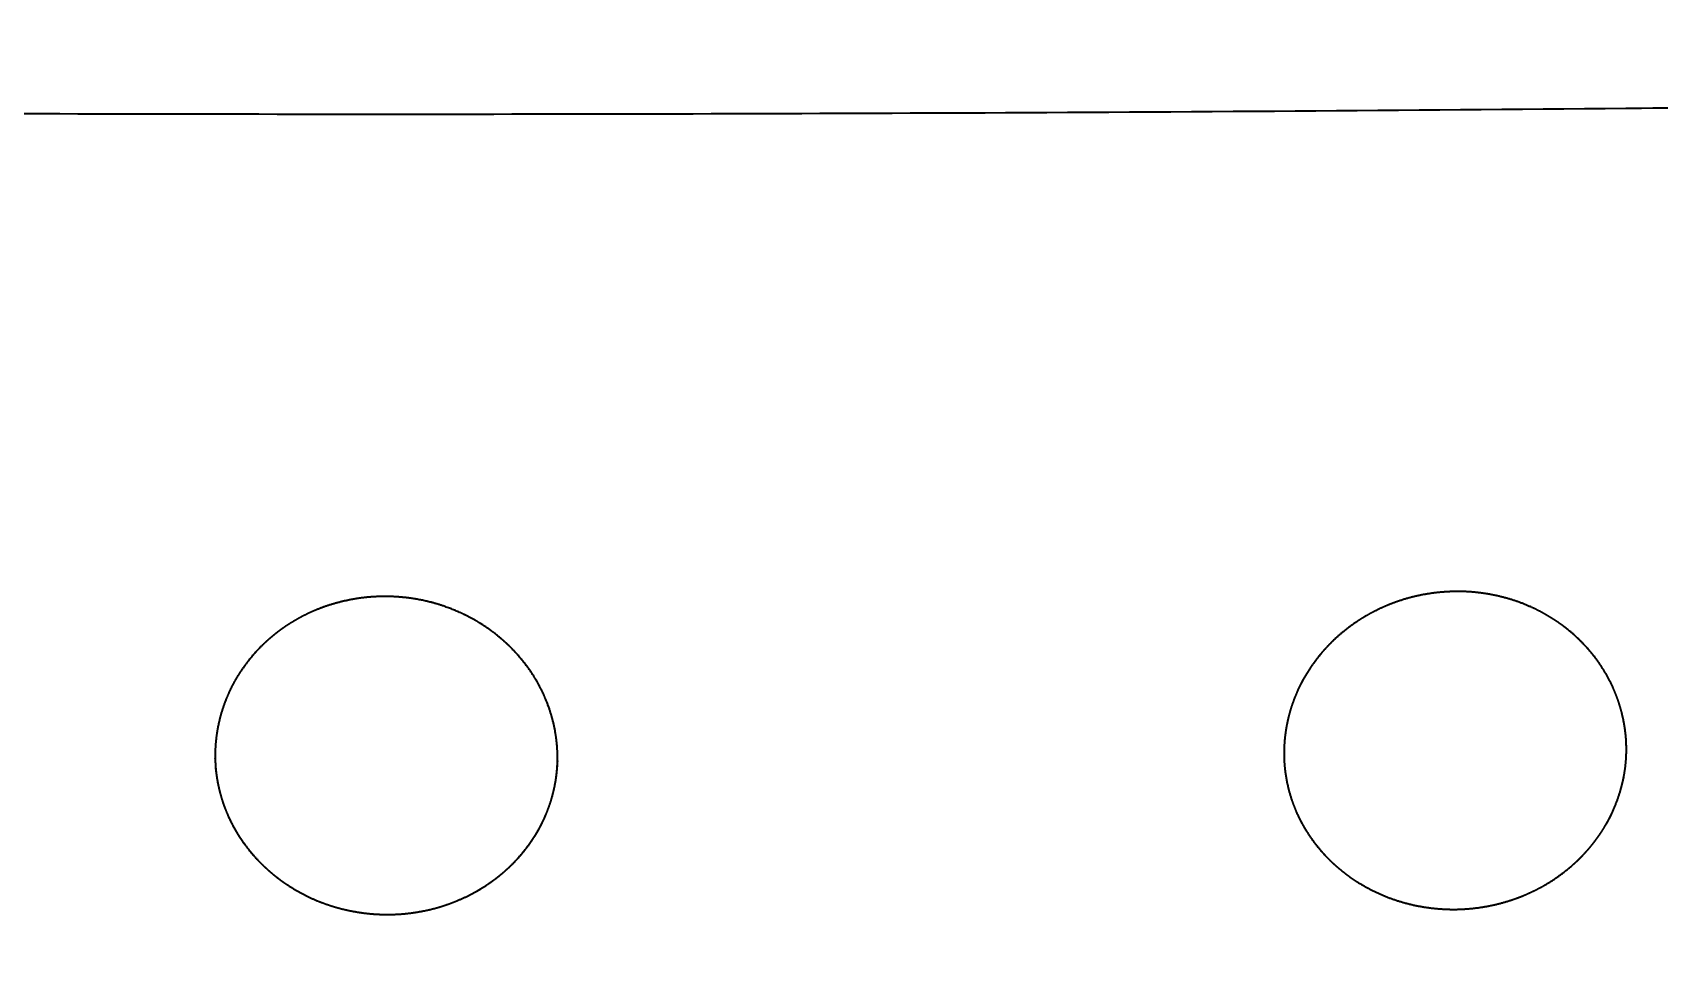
# Model space of a CAD drawing. Header units: millimetres. Extents: x 0 to 2809, y -1128 to 717.
# Drawn here: x 674.7 to 850.5, y 615.6 to 717.5 of the extents above; entities that cross this region are included whole.
import ezdxf

# ---------------------------------------------------------------- set-up
doc = ezdxf.new("R2010")
doc.units = ezdxf.units.MM
doc.layers.add('Blocks', color=7, linetype='Continuous')
doc.layers.add('Blocks$Inner', color=7, linetype='Continuous', lineweight=25, true_color=0x007f00)
doc.layers.add('Blocks$Outline', color=7, linetype='Continuous', lineweight=35, true_color=0xff3f3f)

# ---------------------------------------------------------------- blocks, each defined once
blk = doc.blocks.new('Balcony Lounge Bench w Arm Front')
at = {"layer": 'Blocks$Inner'}
for points, knots in [([(712.85, 708.62), (692.05, 708.62), (671.08, 708.67), (650.28, 708.76), (626.52, 708.86), (602.56, 709.03), (578.81, 709.25), (578.66, 709.25), (578.5, 709.25), (578.35, 709.25), (565.12, 709.38), (551.52, 709.52), (537.54, 709.69), (523.08, 709.87), (508.4, 710.08), (493.52, 710.31), (473.24, 710.62), (453.07, 710.98), (433.01, 711.36), (432.69, 711.37), (432.37, 711.38), (432.05, 711.38), (405.96, 711.89), (379.32, 712.47), (352.11, 713.1), (332.05, 713.57), (312.48, 714.05), (293.4, 714.54), (270.15, 715.12), (246.92, 715.74), (223.69, 716.35), (212.05, 716.66), (200.43, 716.98), (188.81, 717.29)], [1234.280905, 1234.280905, 1234.280905, 1234.280905, 1296.860196, 1296.860196, 1296.860196, 1368.359439, 1368.359439, 1368.359439, 1368.825036, 1368.825036, 1368.825036, 1409.68362, 1409.68362, 1409.68362, 1453.787601, 1453.787601, 1453.787601, 1514.443526, 1514.443526, 1514.443526, 1515.409104, 1515.409104, 1515.409104, 1595.622535, 1595.622535, 1595.622535, 1654.592533, 1654.592533, 1654.592533, 1724.66841, 1724.66841, 1724.66841, 1759.733883, 1759.733883, 1759.733883, 1759.733883]), ([(1236.89, 717.29), (1225.27, 716.98), (1213.64, 716.66), (1202.01, 716.35), (1178.78, 715.74), (1155.54, 715.12), (1132.3, 714.54), (1113.22, 714.05), (1093.65, 713.57), (1073.59, 713.1), (1046.38, 712.47), (1019.73, 711.89), (993.65, 711.38), (993.33, 711.38), (993.01, 711.37), (992.69, 711.36), (972.63, 710.98), (952.46, 710.62), (932.18, 710.31), (917.29, 710.08), (902.62, 709.87), (888.16, 709.69), (874.18, 709.52), (860.58, 709.38), (847.35, 709.25), (847.2, 709.25), (847.04, 709.25), (846.89, 709.25), (823.14, 709.03), (799.18, 708.86), (775.42, 708.76), (754.62, 708.67), (733.65, 708.62), (712.85, 708.62)], [708.827927, 708.827927, 708.827927, 708.827927, 743.8934, 743.8934, 743.8934, 813.969277, 813.969277, 813.969277, 872.939275, 872.939275, 872.939275, 953.152706, 953.152706, 953.152706, 954.118285, 954.118285, 954.118285, 1014.774209, 1014.774209, 1014.774209, 1058.87819, 1058.87819, 1058.87819, 1099.736774, 1099.736774, 1099.736774, 1100.202371, 1100.202371, 1100.202371, 1171.701614, 1171.701614, 1171.701614, 1234.280905, 1234.280905, 1234.280905, 1234.280905]), ([(712.85, 656.54), (712.9, 656.54), (712.96, 656.54), (713.01, 656.54), (713.57, 656.53), (714.12, 656.5), (715.29, 656.39), (715.89, 656.31), (717.67, 655.97), (718.83, 655.64), (720.52, 654.98), (721.07, 654.73), (722.15, 654.19), (722.67, 653.9), (723.67, 653.27), (724.16, 652.93), (724.86, 652.39), (725.09, 652.2), (725.55, 651.82), (725.77, 651.62), (726.85, 650.61), (727.62, 649.73), (728.63, 648.32), (728.94, 647.84), (729.38, 647.09), (729.51, 646.83), (729.78, 646.32), (729.9, 646.06), (730.48, 644.75), (730.84, 643.67), (731.14, 642.29), (731.19, 642.01), (731.28, 641.44), (731.32, 641.16), (731.41, 640.31), (731.45, 639.75), (731.45, 639.16), (731.45, 639.14), (731.45, 639.11)], [117.911785, 117.911785, 117.911785, 117.911785, 118.072678, 118.072678, 118.072678, 119.737755, 119.737755, 121.563588, 121.563588, 125.215253, 125.215253, 127.041085, 127.041085, 128.866918, 128.866918, 130.69275, 130.69275, 131.605666, 131.605666, 132.518582, 132.518582, 136.170247, 136.170247, 137.99608, 137.99608, 138.908996, 138.908996, 139.821912, 139.821912, 143.473577, 143.473577, 144.386493, 144.386493, 145.29941, 145.29941, 147.125242, 147.125242, 147.203104, 147.203104, 147.203104, 147.203104]), ([(828.65, 657.08), (828.55, 657.08), (828.44, 657.07), (828.34, 657.07), (827.84, 657.06), (827.33, 657.03), (826.21, 656.93), (825.61, 656.84), (823.83, 656.51), (822.67, 656.18), (820.97, 655.52), (820.42, 655.27), (819.34, 654.73), (818.82, 654.44), (817.81, 653.81), (817.32, 653.47), (816.61, 652.93), (816.38, 652.75), (815.93, 652.36), (815.7, 652.17), (814.61, 651.15), (813.84, 650.28), (812.82, 648.87), (812.51, 648.38), (812.07, 647.63), (811.93, 647.38), (811.67, 646.86), (811.54, 646.6), (810.95, 645.29), (810.59, 644.22), (810.29, 642.83), (810.23, 642.55), (810.14, 641.99), (810.1, 641.71), (810, 640.86), (809.97, 640.3), (809.96, 639.68), (809.96, 639.63), (809.96, 639.58)], [131.335763, 131.335763, 131.335763, 131.335763, 131.786302, 131.786302, 131.786302, 133.992701, 133.992701, 136.649183, 136.649183, 141.962148, 141.962148, 144.61863, 144.61863, 147.275112, 147.275112, 149.931595, 149.931595, 151.259836, 151.259836, 152.588077, 152.588077, 157.901041, 157.901041, 160.557524, 160.557524, 161.885765, 161.885765, 163.214006, 163.214006, 168.52697, 168.52697, 169.855211, 169.855211, 171.183453, 171.183453, 173.839935, 173.839935, 174.074112, 174.074112, 174.074112, 174.074112]), ([(828.21, 622.73), (829.45, 622.73), (830.69, 622.84), (831.91, 623.07), (832.52, 623.18), (833.12, 623.32), (833.72, 623.49), (834.31, 623.66), (834.9, 623.86), (835.48, 624.08), (836.62, 624.53), (837.71, 625.07), (838.73, 625.72), (838.99, 625.88), (839.24, 626.04), (839.49, 626.21), (839.73, 626.39), (839.98, 626.57), (840.21, 626.75), (840.69, 627.11), (841.14, 627.5), (841.57, 627.9), (842.43, 628.71), (843.19, 629.58), (843.86, 630.52), (844.03, 630.75), (844.19, 630.99), (844.35, 631.23), (844.5, 631.47), (844.65, 631.72), (844.79, 631.96), (845.07, 632.45), (845.33, 632.95), (845.55, 633.46), (845.78, 633.97), (845.98, 634.49), (846.15, 635.02), (846.24, 635.28), (846.32, 635.54), (846.39, 635.81), (846.47, 636.08), (846.53, 636.35), (846.59, 636.62), (846.83, 637.69), (846.95, 638.76), (846.96, 639.85), (846.96, 639.89), (846.96, 639.94), (846.96, 640)], [203.671468, 203.671468, 203.671468, 203.671468, 207.404485, 207.404485, 207.404485, 209.266045, 209.266045, 209.266045, 211.13973, 211.13973, 211.13973, 214.855477, 214.855477, 214.855477, 215.786107, 215.786107, 215.786107, 216.72184, 216.72184, 216.72184, 218.581128, 218.581128, 218.581128, 222.28809, 222.28809, 222.28809, 223.221536, 223.221536, 223.221536, 224.150113, 224.150113, 224.150113, 225.996261, 225.996261, 225.996261, 227.842091, 227.842091, 227.842091, 228.770281, 228.770281, 228.770281, 229.702183, 229.702183, 229.702183, 233.398222, 233.398222, 233.398222, 233.570617, 233.570617, 233.570617, 233.570617]), ([(713.08, 622.18), (711.84, 622.17), (710.6, 622.29), (709.38, 622.52), (708.77, 622.63), (708.17, 622.77), (707.58, 622.94), (706.99, 623.11), (706.39, 623.31), (705.82, 623.53), (704.68, 623.98), (703.6, 624.52), (702.59, 625.17), (702.33, 625.33), (702.08, 625.49), (701.84, 625.66), (701.59, 625.84), (701.35, 626.01), (701.11, 626.2), (700.64, 626.56), (700.19, 626.95), (699.77, 627.35), (698.91, 628.15), (698.16, 629.02), (697.49, 629.96), (697.33, 630.19), (697.17, 630.43), (697.01, 630.67), (696.86, 630.91), (696.72, 631.15), (696.58, 631.4), (696.3, 631.89), (696.05, 632.39), (695.82, 632.9), (695.6, 633.41), (695.4, 633.92), (695.23, 634.45), (695.14, 634.71), (695.07, 634.97), (694.99, 635.24), (694.92, 635.51), (694.86, 635.78), (694.8, 636.05), (694.57, 637.12), (694.45, 638.19), (694.45, 639.28), (694.45, 639.31), (694.45, 639.33), (694.45, 639.36)], [176.870721, 176.870721, 176.870721, 176.870721, 180.602305, 180.602305, 180.602305, 182.463197, 182.463197, 182.463197, 184.336105, 184.336105, 184.336105, 188.05033, 188.05033, 188.05033, 188.980621, 188.980621, 188.980621, 189.915981, 189.915981, 189.915981, 191.774444, 191.774444, 191.774444, 195.479815, 195.479815, 195.479815, 196.412872, 196.412872, 196.412872, 197.341075, 197.341075, 197.341075, 199.186439, 199.186439, 199.186439, 201.031376, 201.031376, 201.031376, 201.959056, 201.959056, 201.959056, 202.890538, 202.890538, 202.890538, 206.584629, 206.584629, 206.584629, 206.677126, 206.677126, 206.677126, 206.677126]), ([(731.45, 639.11), (731.45, 638.06), (731.34, 637.01), (731.13, 635.97), (731.07, 635.7), (731.01, 635.43), (730.94, 635.17), (730.87, 634.91), (730.8, 634.64), (730.72, 634.38), (730.55, 633.86), (730.36, 633.35), (730.14, 632.85), (729.93, 632.35), (729.68, 631.85), (729.41, 631.37), (729.28, 631.12), (729.13, 630.88), (728.98, 630.64), (728.83, 630.41), (728.68, 630.17), (728.52, 629.94), (727.87, 629.01), (727.13, 628.15), (726.29, 627.35), (725.87, 626.95), (725.43, 626.57), (724.97, 626.21), (724.73, 626.02), (724.49, 625.85), (724.25, 625.68), (724.01, 625.5), (723.76, 625.34), (723.51, 625.18), (722.51, 624.54), (721.44, 624), (720.31, 623.55), (719.74, 623.33), (719.16, 623.13), (718.57, 622.95), (717.98, 622.78), (717.38, 622.64), (716.78, 622.53), (715.56, 622.29), (714.33, 622.18), (713.08, 622.18)], [147.203104, 147.203104, 147.203104, 147.203104, 150.824014, 150.824014, 150.824014, 151.756711, 151.756711, 151.756711, 152.68447, 152.68447, 152.68447, 154.530981, 154.530981, 154.530981, 156.379655, 156.379655, 156.379655, 157.310137, 157.310137, 157.310137, 158.244446, 158.244446, 158.244446, 161.953868, 161.953868, 161.953868, 163.815838, 163.815838, 163.815838, 164.752323, 164.752323, 164.752323, 165.683491, 165.683491, 165.683491, 169.401649, 169.401649, 169.401649, 171.276296, 171.276296, 171.276296, 173.138255, 173.138255, 173.138255, 176.870721, 176.870721, 176.870721, 176.870721]), ([(809.96, 639.58), (809.96, 638.55), (810.06, 637.53), (810.27, 636.51), (810.32, 636.25), (810.38, 635.98), (810.45, 635.72), (810.51, 635.45), (810.59, 635.19), (810.67, 634.93), (810.83, 634.41), (811.02, 633.9), (811.23, 633.4), (811.45, 632.9), (811.69, 632.4), (811.96, 631.92), (812.09, 631.68), (812.23, 631.44), (812.38, 631.2), (812.53, 630.96), (812.68, 630.72), (812.84, 630.49), (813.49, 629.57), (814.22, 628.71), (815.05, 627.91), (815.47, 627.51), (815.91, 627.13), (816.37, 626.77), (816.6, 626.59), (816.83, 626.41), (817.07, 626.24), (817.31, 626.07), (817.56, 625.9), (817.81, 625.74), (818.81, 625.11), (819.87, 624.56), (820.99, 624.11), (821.56, 623.89), (822.14, 623.69), (822.73, 623.52), (823.32, 623.35), (823.91, 623.2), (824.52, 623.09), (825.73, 622.86), (826.96, 622.74), (828.21, 622.73)], [174.074112, 174.074112, 174.074112, 174.074112, 177.612629, 177.612629, 177.612629, 178.545724, 178.545724, 178.545724, 179.4738, 179.4738, 179.4738, 181.321173, 181.321173, 181.321173, 183.170988, 183.170988, 183.170988, 184.102138, 184.102138, 184.102138, 185.036877, 185.036877, 185.036877, 188.748056, 188.748056, 188.748056, 190.61122, 190.61122, 190.61122, 191.548091, 191.548091, 191.548091, 192.479613, 192.479613, 192.479613, 196.199449, 196.199449, 196.199449, 198.074919, 198.074919, 198.074919, 199.937561, 199.937561, 199.937561, 203.671468, 203.671468, 203.671468, 203.671468])]:
    blk.add_open_spline(points, degree=3, knots=knots, dxfattribs=at)
for points, weights, knots in [([(694.45, 639.36), (694.45, 639.9), (694.47, 640.43), (694.53, 640.97), (694.56, 641.26), (694.59, 641.54), (694.64, 641.82), (694.68, 642.1), (694.73, 642.38), (694.79, 642.66), (695.02, 643.77), (695.36, 644.85), (695.82, 645.89), (696.04, 646.41), (696.3, 646.93), (696.59, 647.43), (696.87, 647.93), (697.18, 648.42), (697.51, 648.88), (698.17, 649.82), (698.93, 650.69), (699.79, 651.5), (700.21, 651.9), (700.66, 652.28), (701.13, 652.64), (701.59, 653), (702.07, 653.33), (702.57, 653.64), (703.07, 653.95), (703.59, 654.24), (704.12, 654.51), (704.65, 654.78), (705.21, 655.02), (705.77, 655.24), (706.88, 655.67), (708.04, 655.99), (709.22, 656.21), (709.81, 656.32), (710.42, 656.41), (711.02, 656.46), (711.63, 656.51), (712.24, 656.54), (712.85, 656.54)], [1.00000003877, 1.00000003889, 1.00000003901, 1.00000003913, 1.0000000392, 1.00000003926, 1.00000003933, 1.0000000394, 1.00000003946, 1.00000003953, 1.0000000398, 1.00000004006, 1.00000004034, 1.00000004048, 1.00000004061, 1.00000004075, 1.00000004089, 1.00000004103, 1.00000004116, 1.00000004143, 1.0000000417, 1.00000004196, 1.00000004209, 1.00000004221, 1.00000004233, 1.00000004246, 1.00000004258, 1.00000004269, 1.00000004281, 1.00000004292, 1.00000004303, 1.00000004313, 1.00000004324, 1.00000004333, 1.00000004353, 1.0000000437, 1.00000004384, 1.00000004391, 1.00000004397, 1.00000004403, 1.00000002936, 1.00000001468, 1], [206.677126, 206.677126, 206.677126, 206.677126, 208.415587, 208.415587, 208.415587, 209.335909, 209.335909, 209.335909, 210.250833, 210.250833, 210.250833, 213.900408, 213.900408, 213.900408, 215.738889, 215.738889, 215.738889, 217.56443, 217.56443, 217.56443, 221.219472, 221.219472, 221.219472, 223.051682, 223.051682, 223.051682, 224.869678, 224.869678, 224.869678, 226.690883, 226.690883, 226.690883, 228.525279, 228.525279, 228.525279, 232.164131, 232.164131, 232.164131, 233.992144, 233.992144, 233.992144, 235.82357, 235.82357, 235.82357, 235.82357]), ([(846.96, 640), (846.96, 640.51), (846.94, 641.02), (846.89, 641.54), (846.86, 641.82), (846.83, 642.11), (846.78, 642.39), (846.74, 642.67), (846.69, 642.95), (846.64, 643.22), (846.41, 644.33), (846.07, 645.4), (845.62, 646.45), (845.4, 646.97), (845.14, 647.49), (844.86, 647.99), (844.58, 648.49), (844.27, 648.97), (843.95, 649.44), (843.29, 650.37), (842.53, 651.24), (841.68, 652.04), (840.83, 652.85), (839.9, 653.56), (838.91, 654.18), (838.41, 654.49), (837.9, 654.78), (837.37, 655.05), (836.83, 655.32), (836.28, 655.56), (835.73, 655.78), (834.61, 656.21), (833.46, 656.53), (832.28, 656.75), (831.68, 656.86), (831.08, 656.94), (830.48, 657), (829.87, 657.05), (829.26, 657.08), (828.65, 657.08)], [1.00000013435, 1.00000013476, 1.00000013519, 1.00000013563, 1.00000013587, 1.00000013611, 1.00000013636, 1.00000013661, 1.00000013685, 1.0000001371, 1.0000001381, 1.00000013913, 1.00000014019, 1.00000014072, 1.00000014126, 1.0000001418, 1.00000014234, 1.00000014288, 1.00000014341, 1.00000014448, 1.00000014555, 1.00000014661, 1.00000014767, 1.00000014868, 1.00000014964, 1.00000015012, 1.00000015059, 1.00000015104, 1.0000001515, 1.00000015194, 1.00000015236, 1.00000015319, 1.00000015394, 1.00000015459, 1.00000015491, 1.00000015521, 1.00000015548, 1.00000010369, 1.00000005186, 1], [233.570617, 233.570617, 233.570617, 233.570617, 235.230975, 235.230975, 235.230975, 236.151787, 236.151787, 236.151787, 237.067233, 237.067233, 237.067233, 240.720174, 240.720174, 240.720174, 242.560656, 242.560656, 242.560656, 244.388115, 244.388115, 244.388115, 248.048064, 248.048064, 248.048064, 251.706973, 251.706973, 251.706973, 253.530509, 253.530509, 253.530509, 255.367019, 255.367019, 255.367019, 259.009376, 259.009376, 259.009376, 260.83889, 260.83889, 260.83889, 262.671526, 262.671526, 262.671526, 262.671526])]:
    blk.add_rational_spline(points, weights, degree=3, knots=knots, dxfattribs=at)
at = {"layer": 'Blocks$Outline'}
blk.add_open_spline([(1274.24, 546.65), (1273.58, 600.72), (1272.92, 654.78), (1272.26, 708.84), (1272.25, 709.11), (1272.25, 709.64), (1272.24, 710.43), (1272.23, 711.19), (1272.22, 711.92), (1272.21, 712.62), (1272.21, 713.29), (1272.2, 713.92), (1272.19, 714.5), (1272.19, 715.04), (1272.18, 715.53), (1272.17, 715.97), (1272.17, 716.36), (1272.17, 716.69), (1272.16, 716.97), (1272.16, 717.18), (1272.16, 717.34), (1272.16, 717.41), (1272.15, 717.45), (1266.31, 717.47), (1260.47, 717.46), (1254.63, 717.46), (1251.62, 717.45), (1248.82, 717.46), (1245.81, 717.44), (1242.84, 717.41), (1239.84, 717.37), (1236.89, 717.29), (1225.27, 716.98), (1213.64, 716.66), (1202.01, 716.35), (1178.78, 715.74), (1155.54, 715.12), (1132.3, 714.54), (1113.22, 714.05), (1093.65, 713.57), (1073.59, 713.1), (1046.38, 712.47), (1019.73, 711.89), (993.65, 711.38), (993.33, 711.38), (993.01, 711.37), (992.69, 711.36), (972.63, 710.98), (952.46, 710.62), (932.18, 710.31), (917.29, 710.08), (902.62, 709.87), (888.16, 709.69), (874.18, 709.52), (860.58, 709.38), (847.35, 709.25), (847.2, 709.25), (847.04, 709.25), (846.89, 709.25), (823.14, 709.03), (799.18, 708.86), (775.42, 708.76), (754.62, 708.67), (733.65, 708.62), (712.85, 708.62), (692.05, 708.62), (671.08, 708.67), (650.28, 708.76), (626.52, 708.86), (602.56, 709.03), (578.81, 709.25), (578.66, 709.25), (578.5, 709.25), (578.35, 709.25), (565.12, 709.38), (551.52, 709.52), (537.54, 709.69), (523.08, 709.87), (508.4, 710.08), (493.52, 710.31), (473.24, 710.62), (453.07, 710.98), (433.01, 711.36), (432.69, 711.37), (432.37, 711.38), (432.05, 711.38), (405.96, 711.89), (379.32, 712.47), (352.11, 713.1), (332.05, 713.57), (312.48, 714.05), (293.4, 714.54), (270.15, 715.12), (246.92, 715.74), (223.69, 716.35), (212.05, 716.66), (200.43, 716.98), (188.81, 717.29), (185.86, 717.37), (182.86, 717.41), (179.89, 717.44), (176.88, 717.46), (174.08, 717.45), (171.07, 717.46), (165.23, 717.46), (159.39, 717.47), (153.55, 717.45), (153.54, 717.41), (153.54, 717.34), (153.54, 717.18), (153.54, 716.97), (153.53, 716.69), (153.53, 716.36), (153.52, 715.97), (153.52, 715.53), (153.51, 715.04), (153.51, 714.5), (153.5, 713.92), (153.49, 713.29), (153.49, 712.62), (153.48, 711.92), (153.47, 711.19), (153.46, 710.43), (153.45, 709.64), (153.45, 709.11), (153.44, 708.84), (152.78, 654.78), (152.12, 600.72), (151.46, 546.65)], degree=3, knots=[489.143587, 489.143587, 489.143587, 489.143587, 656.537879, 656.537879, 656.537879, 657.537879, 658.537879, 659.537879, 660.537879, 661.537879, 662.537879, 663.537879, 664.537879, 665.537879, 666.537879, 667.537879, 668.537879, 669.537879, 670.537879, 671.537879, 672.537879, 673.537879, 673.537879, 673.537879, 691.061653, 691.061653, 691.061653, 699.88233, 699.88233, 699.88233, 708.827927, 708.827927, 708.827927, 743.8934, 743.8934, 743.8934, 813.969277, 813.969277, 813.969277, 872.939275, 872.939275, 872.939275, 953.152706, 953.152706, 953.152706, 954.118285, 954.118285, 954.118285, 1014.774209, 1014.774209, 1014.774209, 1058.87819, 1058.87819, 1058.87819, 1099.736774, 1099.736774, 1099.736774, 1100.202371, 1100.202371, 1100.202371, 1171.701614, 1171.701614, 1171.701614, 1234.280905, 1234.280905, 1234.280905, 1296.860196, 1296.860196, 1296.860196, 1368.359439, 1368.359439, 1368.359439, 1368.825036, 1368.825036, 1368.825036, 1409.68362, 1409.68362, 1409.68362, 1453.787601, 1453.787601, 1453.787601, 1514.443526, 1514.443526, 1514.443526, 1515.409104, 1515.409104, 1515.409104, 1595.622535, 1595.622535, 1595.622535, 1654.592533, 1654.592533, 1654.592533, 1724.66841, 1724.66841, 1724.66841, 1759.733883, 1759.733883, 1759.733883, 1768.67948, 1768.67948, 1768.67948, 1777.500157, 1777.500157, 1777.500157, 1795.023931, 1795.023931, 1795.023931, 1796.023931, 1797.023931, 1798.023931, 1799.023931, 1800.023931, 1801.023931, 1802.023931, 1803.023931, 1804.023931, 1805.023931, 1806.023931, 1807.023931, 1808.023931, 1809.023931, 1810.023931, 1811.023931, 1812.023931, 1812.023931, 1812.023931, 1979.418223, 1979.418223, 1979.418223, 1979.418223], dxfattribs=at)
for points, weights, knots in [([(712.85, 656.54), (712.9, 656.54), (712.96, 656.54), (713.01, 656.54), (713.57, 656.53), (714.12, 656.5), (715.29, 656.39), (715.89, 656.31), (717.67, 655.97), (718.83, 655.64), (720.52, 654.98), (721.07, 654.73), (722.15, 654.19), (722.67, 653.9), (723.67, 653.27), (724.16, 652.93), (724.86, 652.39), (725.09, 652.2), (725.55, 651.82), (725.77, 651.62), (726.85, 650.61), (727.62, 649.73), (728.63, 648.32), (728.94, 647.84), (729.38, 647.09), (729.51, 646.83), (729.78, 646.32), (729.9, 646.06), (730.48, 644.75), (730.84, 643.67), (731.14, 642.29), (731.19, 642.01), (731.28, 641.44), (731.32, 641.16), (731.41, 640.31), (731.45, 639.75), (731.45, 639.16), (731.45, 639.14), (731.45, 639.11), (731.45, 638.06), (731.34, 637.01), (731.13, 635.97), (731.07, 635.7), (731.01, 635.43), (730.94, 635.17), (730.87, 634.91), (730.8, 634.64), (730.72, 634.38), (730.55, 633.86), (730.36, 633.35), (730.14, 632.85), (729.93, 632.35), (729.68, 631.85), (729.41, 631.37), (729.28, 631.12), (729.13, 630.88), (728.98, 630.64), (728.83, 630.41), (728.68, 630.17), (728.52, 629.94), (727.87, 629.01), (727.13, 628.15), (726.29, 627.35), (725.87, 626.95), (725.43, 626.57), (724.97, 626.21), (724.73, 626.02), (724.49, 625.85), (724.25, 625.68), (724.01, 625.5), (723.76, 625.34), (723.51, 625.18), (722.51, 624.54), (721.44, 624), (720.31, 623.55), (719.74, 623.33), (719.16, 623.13), (718.57, 622.95), (717.98, 622.78), (717.38, 622.64), (716.78, 622.53), (715.56, 622.29), (714.33, 622.18), (713.08, 622.18), (711.84, 622.17), (710.6, 622.29), (709.38, 622.52), (708.77, 622.63), (708.17, 622.77), (707.58, 622.94), (706.99, 623.11), (706.39, 623.31), (705.82, 623.53), (704.68, 623.98), (703.6, 624.52), (702.59, 625.17), (702.33, 625.33), (702.08, 625.49), (701.84, 625.66), (701.59, 625.84), (701.35, 626.01), (701.11, 626.2), (700.64, 626.56), (700.19, 626.95), (699.77, 627.35), (698.91, 628.15), (698.16, 629.02), (697.49, 629.96), (697.33, 630.19), (697.17, 630.43), (697.01, 630.67), (696.86, 630.91), (696.72, 631.15), (696.58, 631.4), (696.3, 631.89), (696.05, 632.39), (695.82, 632.9), (695.6, 633.41), (695.4, 633.92), (695.23, 634.45), (695.14, 634.71), (695.07, 634.97), (694.99, 635.24), (694.92, 635.51), (694.86, 635.78), (694.8, 636.05), (694.57, 637.12), (694.45, 638.19), (694.45, 639.28), (694.45, 639.31), (694.45, 639.33), (694.45, 639.36), (694.45, 639.9), (694.47, 640.43), (694.53, 640.97), (694.56, 641.26), (694.59, 641.54), (694.64, 641.82), (694.68, 642.1), (694.73, 642.38), (694.79, 642.66), (695.02, 643.77), (695.36, 644.85), (695.82, 645.89), (696.04, 646.41), (696.3, 646.93), (696.59, 647.43), (696.87, 647.93), (697.18, 648.42), (697.51, 648.88), (698.17, 649.82), (698.93, 650.69), (699.79, 651.5), (700.21, 651.9), (700.66, 652.28), (701.13, 652.64), (701.59, 653), (702.07, 653.33), (702.57, 653.64), (703.07, 653.95), (703.59, 654.24), (704.12, 654.51), (704.65, 654.78), (705.21, 655.02), (705.77, 655.24), (706.88, 655.67), (708.04, 655.99), (709.22, 656.21), (709.81, 656.32), (710.42, 656.41), (711.02, 656.46), (711.63, 656.51), (712.24, 656.54), (712.85, 656.54)], [1.00000003877, 1.00000003877, 1.00000003877, 1.00000003877, 1.00000003877, 1.00000003877, 1.00000003877, 1.00000003877, 1.00000003877, 1.00000003877, 1.00000003877, 1.00000003877, 1.00000003877, 1.00000003877, 1.00000003877, 1.00000003877, 1.00000003877, 1.00000003877, 1.00000003877, 1.00000003877, 1.00000003877, 1.00000003877, 1.00000003877, 1.00000003877, 1.00000003877, 1.00000003877, 1.00000003877, 1.00000003877, 1.00000003877, 1.00000003877, 1.00000003877, 1.00000003877, 1.00000003877, 1.00000003877, 1.00000003877, 1.00000003877, 1.00000003877, 1.00000003877, 1.00000003877, 1.00000003877, 1.00000003877, 1.00000003877, 1.00000003877, 1.00000003877, 1.00000003877, 1.00000003877, 1.00000003877, 1.00000003877, 1.00000003877, 1.00000003877, 1.00000003877, 1.00000003877, 1.00000003877, 1.00000003877, 1.00000003877, 1.00000003877, 1.00000003877, 1.00000003877, 1.00000003877, 1.00000003877, 1.00000003877, 1.00000003877, 1.00000003877, 1.00000003877, 1.00000003877, 1.00000003877, 1.00000003877, 1.00000003877, 1.00000003877, 1.00000003877, 1.00000003877, 1.00000003877, 1.00000003877, 1.00000003877, 1.00000003877, 1.00000003877, 1.00000003877, 1.00000003877, 1.00000003877, 1.00000003877, 1.00000003877, 1.00000003877, 1.00000003877, 1.00000003877, 1.00000003877, 1.00000003877, 1.00000003877, 1.00000003877, 1.00000003877, 1.00000003877, 1.00000003877, 1.00000003877, 1.00000003877, 1.00000003877, 1.00000003877, 1.00000003877, 1.00000003877, 1.00000003877, 1.00000003877, 1.00000003877, 1.00000003877, 1.00000003877, 1.00000003877, 1.00000003877, 1.00000003877, 1.00000003877, 1.00000003877, 1.00000003877, 1.00000003877, 1.00000003877, 1.00000003877, 1.00000003877, 1.00000003877, 1.00000003877, 1.00000003877, 1.00000003877, 1.00000003877, 1.00000003877, 1.00000003877, 1.00000003877, 1.00000003877, 1.00000003877, 1.00000003877, 1.00000003877, 1.00000003877, 1.00000003877, 1.00000003877, 1.00000003877, 1.00000003877, 1.00000003877, 1.00000003877, 1.00000003877, 1.00000003889, 1.00000003901, 1.00000003913, 1.0000000392, 1.00000003926, 1.00000003933, 1.0000000394, 1.00000003946, 1.00000003953, 1.0000000398, 1.00000004006, 1.00000004034, 1.00000004048, 1.00000004061, 1.00000004075, 1.00000004089, 1.00000004103, 1.00000004116, 1.00000004143, 1.0000000417, 1.00000004196, 1.00000004209, 1.00000004221, 1.00000004233, 1.00000004246, 1.00000004258, 1.00000004269, 1.00000004281, 1.00000004292, 1.00000004303, 1.00000004313, 1.00000004324, 1.00000004333, 1.00000004353, 1.0000000437, 1.00000004384, 1.00000004391, 1.00000004397, 1.00000004403, 1.00000002936, 1.00000001468, 1], [117.911785, 117.911785, 117.911785, 117.911785, 118.072678, 118.072678, 118.072678, 119.737755, 119.737755, 121.563588, 121.563588, 125.215253, 125.215253, 127.041085, 127.041085, 128.866918, 128.866918, 130.69275, 130.69275, 131.605666, 131.605666, 132.518582, 132.518582, 136.170247, 136.170247, 137.99608, 137.99608, 138.908996, 138.908996, 139.821912, 139.821912, 143.473577, 143.473577, 144.386493, 144.386493, 145.29941, 145.29941, 147.125242, 147.125242, 147.203104, 147.203104, 147.203104, 150.824014, 150.824014, 150.824014, 151.756711, 151.756711, 151.756711, 152.68447, 152.68447, 152.68447, 154.530981, 154.530981, 154.530981, 156.379655, 156.379655, 156.379655, 157.310137, 157.310137, 157.310137, 158.244446, 158.244446, 158.244446, 161.953868, 161.953868, 161.953868, 163.815838, 163.815838, 163.815838, 164.752323, 164.752323, 164.752323, 165.683491, 165.683491, 165.683491, 169.401649, 169.401649, 169.401649, 171.276296, 171.276296, 171.276296, 173.138255, 173.138255, 173.138255, 176.870721, 176.870721, 176.870721, 180.602305, 180.602305, 180.602305, 182.463197, 182.463197, 182.463197, 184.336105, 184.336105, 184.336105, 188.05033, 188.05033, 188.05033, 188.980621, 188.980621, 188.980621, 189.915981, 189.915981, 189.915981, 191.774444, 191.774444, 191.774444, 195.479815, 195.479815, 195.479815, 196.412872, 196.412872, 196.412872, 197.341075, 197.341075, 197.341075, 199.186439, 199.186439, 199.186439, 201.031376, 201.031376, 201.031376, 201.959056, 201.959056, 201.959056, 202.890538, 202.890538, 202.890538, 206.584629, 206.584629, 206.584629, 206.677126, 206.677126, 206.677126, 208.415587, 208.415587, 208.415587, 209.335909, 209.335909, 209.335909, 210.250833, 210.250833, 210.250833, 213.900408, 213.900408, 213.900408, 215.738889, 215.738889, 215.738889, 217.56443, 217.56443, 217.56443, 221.219472, 221.219472, 221.219472, 223.051682, 223.051682, 223.051682, 224.869678, 224.869678, 224.869678, 226.690883, 226.690883, 226.690883, 228.525279, 228.525279, 228.525279, 232.164131, 232.164131, 232.164131, 233.992144, 233.992144, 233.992144, 235.82357, 235.82357, 235.82357, 235.82357]), ([(828.65, 657.08), (829.26, 657.08), (829.87, 657.05), (830.48, 657), (831.08, 656.94), (831.68, 656.86), (832.28, 656.75), (833.46, 656.53), (834.61, 656.21), (835.73, 655.78), (836.28, 655.56), (836.83, 655.32), (837.37, 655.05), (837.9, 654.78), (838.41, 654.49), (838.91, 654.18), (839.9, 653.56), (840.83, 652.85), (841.68, 652.04), (842.53, 651.24), (843.29, 650.37), (843.95, 649.44), (844.27, 648.97), (844.58, 648.49), (844.86, 647.99), (845.14, 647.49), (845.4, 646.97), (845.62, 646.45), (846.07, 645.4), (846.41, 644.33), (846.64, 643.22), (846.69, 642.95), (846.74, 642.67), (846.78, 642.39), (846.83, 642.11), (846.86, 641.82), (846.89, 641.54), (846.94, 641.02), (846.96, 640.51), (846.96, 640), (846.96, 639.94), (846.96, 639.89), (846.96, 639.85), (846.95, 638.76), (846.83, 637.69), (846.59, 636.62), (846.53, 636.35), (846.47, 636.08), (846.39, 635.81), (846.32, 635.54), (846.24, 635.28), (846.15, 635.02), (845.98, 634.49), (845.78, 633.97), (845.55, 633.46), (845.33, 632.95), (845.07, 632.45), (844.79, 631.96), (844.65, 631.72), (844.5, 631.47), (844.35, 631.23), (844.19, 630.99), (844.03, 630.75), (843.86, 630.52), (843.19, 629.58), (842.43, 628.71), (841.57, 627.9), (841.14, 627.5), (840.69, 627.11), (840.21, 626.75), (839.98, 626.57), (839.73, 626.39), (839.49, 626.21), (839.24, 626.04), (838.99, 625.88), (838.73, 625.72), (837.71, 625.07), (836.62, 624.53), (835.48, 624.08), (834.9, 623.86), (834.31, 623.66), (833.72, 623.49), (833.12, 623.32), (832.52, 623.18), (831.91, 623.07), (830.69, 622.84), (829.45, 622.73), (828.21, 622.73), (826.96, 622.74), (825.73, 622.86), (824.52, 623.09), (823.91, 623.2), (823.32, 623.35), (822.73, 623.52), (822.14, 623.69), (821.56, 623.89), (820.99, 624.11), (819.87, 624.56), (818.81, 625.11), (817.81, 625.74), (817.56, 625.9), (817.31, 626.07), (817.07, 626.24), (816.83, 626.41), (816.6, 626.59), (816.37, 626.77), (815.91, 627.13), (815.47, 627.51), (815.05, 627.91), (814.22, 628.71), (813.49, 629.57), (812.84, 630.49), (812.68, 630.72), (812.53, 630.96), (812.38, 631.2), (812.23, 631.44), (812.09, 631.68), (811.96, 631.92), (811.69, 632.4), (811.45, 632.9), (811.23, 633.4), (811.02, 633.9), (810.83, 634.41), (810.67, 634.93), (810.59, 635.19), (810.51, 635.45), (810.45, 635.72), (810.38, 635.98), (810.32, 636.25), (810.27, 636.51), (810.06, 637.53), (809.96, 638.55), (809.96, 639.58), (809.96, 639.63), (809.96, 639.68), (809.97, 640.3), (810, 640.86), (810.1, 641.71), (810.14, 641.99), (810.23, 642.55), (810.29, 642.83), (810.59, 644.22), (810.95, 645.29), (811.54, 646.6), (811.67, 646.86), (811.93, 647.38), (812.07, 647.63), (812.51, 648.38), (812.82, 648.87), (813.84, 650.28), (814.61, 651.15), (815.7, 652.17), (815.93, 652.36), (816.38, 652.75), (816.61, 652.93), (817.32, 653.47), (817.81, 653.81), (818.82, 654.44), (819.34, 654.73), (820.42, 655.27), (820.97, 655.52), (822.67, 656.18), (823.83, 656.51), (825.61, 656.84), (826.21, 656.93), (827.33, 657.03), (827.84, 657.06), (828.34, 657.07), (828.44, 657.07), (828.55, 657.08), (828.65, 657.08)], [1, 1.00000005186, 1.00000010369, 1.00000015548, 1.00000015521, 1.00000015491, 1.00000015459, 1.00000015394, 1.00000015319, 1.00000015236, 1.00000015194, 1.0000001515, 1.00000015104, 1.00000015059, 1.00000015012, 1.00000014964, 1.00000014868, 1.00000014767, 1.00000014661, 1.00000014555, 1.00000014448, 1.00000014341, 1.00000014288, 1.00000014234, 1.0000001418, 1.00000014126, 1.00000014072, 1.00000014019, 1.00000013913, 1.0000001381, 1.0000001371, 1.00000013685, 1.00000013661, 1.00000013636, 1.00000013611, 1.00000013587, 1.00000013563, 1.00000013519, 1.00000013476, 1.00000013435, 1.00000013435, 1.00000013435, 1.00000013435, 1.00000013435, 1.00000013435, 1.00000013435, 1.00000013435, 1.00000013435, 1.00000013435, 1.00000013435, 1.00000013435, 1.00000013435, 1.00000013435, 1.00000013435, 1.00000013435, 1.00000013435, 1.00000013435, 1.00000013435, 1.00000013435, 1.00000013435, 1.00000013435, 1.00000013435, 1.00000013435, 1.00000013435, 1.00000013435, 1.00000013435, 1.00000013435, 1.00000013435, 1.00000013435, 1.00000013435, 1.00000013435, 1.00000013435, 1.00000013435, 1.00000013435, 1.00000013435, 1.00000013435, 1.00000013435, 1.00000013435, 1.00000013435, 1.00000013435, 1.00000013435, 1.00000013435, 1.00000013435, 1.00000013435, 1.00000013435, 1.00000013435, 1.00000013435, 1.00000013435, 1.00000013435, 1.00000013435, 1.00000013435, 1.00000013435, 1.00000013435, 1.00000013435, 1.00000013435, 1.00000013435, 1.00000013435, 1.00000013435, 1.00000013435, 1.00000013435, 1.00000013435, 1.00000013435, 1.00000013435, 1.00000013435, 1.00000013435, 1.00000013435, 1.00000013435, 1.00000013435, 1.00000013435, 1.00000013435, 1.00000013435, 1.00000013435, 1.00000013435, 1.00000013435, 1.00000013435, 1.00000013435, 1.00000013435, 1.00000013435, 1.00000013435, 1.00000013435, 1.00000013435, 1.00000013435, 1.00000013435, 1.00000013435, 1.00000013435, 1.00000013435, 1.00000013435, 1.00000013435, 1.00000013435, 1.00000013435, 1.00000013435, 1.00000013435, 1.00000013435, 1.00000013435, 1.00000013435, 1.00000013435, 1.00000013435, 1.00000013435, 1.00000013435, 1.00000013435, 1.00000013435, 1.00000013435, 1.00000013435, 1.00000013435, 1.00000013435, 1.00000013435, 1.00000013435, 1.00000013435, 1.00000013435, 1.00000013435, 1.00000013435, 1.00000013435, 1.00000013435, 1.00000013435, 1.00000013435, 1.00000013435, 1.00000013435, 1.00000013435, 1.00000013435, 1.00000013435, 1.00000013435, 1.00000013435, 1.00000013435, 1.00000013435, 1.00000013435, 1.00000013435, 1.00000013435, 1.00000013435, 1.00000013435, 1.00000013435, 1.00000013435], [-262.671526, -262.671526, -262.671526, -262.671526, -260.83889, -260.83889, -260.83889, -259.009376, -259.009376, -259.009376, -255.367019, -255.367019, -255.367019, -253.530509, -253.530509, -253.530509, -251.706973, -251.706973, -251.706973, -248.048064, -248.048064, -248.048064, -244.388115, -244.388115, -244.388115, -242.560656, -242.560656, -242.560656, -240.720174, -240.720174, -240.720174, -237.067233, -237.067233, -237.067233, -236.151787, -236.151787, -236.151787, -235.230975, -235.230975, -235.230975, -233.570617, -233.570617, -233.570617, -233.398222, -233.398222, -233.398222, -229.702183, -229.702183, -229.702183, -228.770281, -228.770281, -228.770281, -227.842091, -227.842091, -227.842091, -225.996261, -225.996261, -225.996261, -224.150113, -224.150113, -224.150113, -223.221536, -223.221536, -223.221536, -222.28809, -222.28809, -222.28809, -218.581128, -218.581128, -218.581128, -216.72184, -216.72184, -216.72184, -215.786107, -215.786107, -215.786107, -214.855477, -214.855477, -214.855477, -211.13973, -211.13973, -211.13973, -209.266045, -209.266045, -209.266045, -207.404485, -207.404485, -207.404485, -203.671468, -203.671468, -203.671468, -199.937561, -199.937561, -199.937561, -198.074919, -198.074919, -198.074919, -196.199449, -196.199449, -196.199449, -192.479613, -192.479613, -192.479613, -191.548091, -191.548091, -191.548091, -190.61122, -190.61122, -190.61122, -188.748056, -188.748056, -188.748056, -185.036877, -185.036877, -185.036877, -184.102138, -184.102138, -184.102138, -183.170988, -183.170988, -183.170988, -181.321173, -181.321173, -181.321173, -179.4738, -179.4738, -179.4738, -178.545724, -178.545724, -178.545724, -177.612629, -177.612629, -177.612629, -174.074112, -174.074112, -174.074112, -173.839935, -173.839935, -171.183453, -171.183453, -169.855211, -169.855211, -168.52697, -168.52697, -163.214006, -163.214006, -161.885765, -161.885765, -160.557524, -160.557524, -157.901041, -157.901041, -152.588077, -152.588077, -151.259836, -151.259836, -149.931595, -149.931595, -147.275112, -147.275112, -144.61863, -144.61863, -141.962148, -141.962148, -136.649183, -136.649183, -133.992701, -133.992701, -131.786302, -131.786302, -131.786302, -131.335763, -131.335763, -131.335763, -131.335763])]:
    blk.add_rational_spline(points, weights, degree=3, knots=knots, dxfattribs=at)

msp = doc.modelspace()

# ---------------------------------------------------------------- block references
at = {"layer": 'Blocks'}
msp.add_blockref('Balcony Lounge Bench w Arm Front', (0, 0), dxfattribs=at)

doc.saveas('drawing.dxf')
